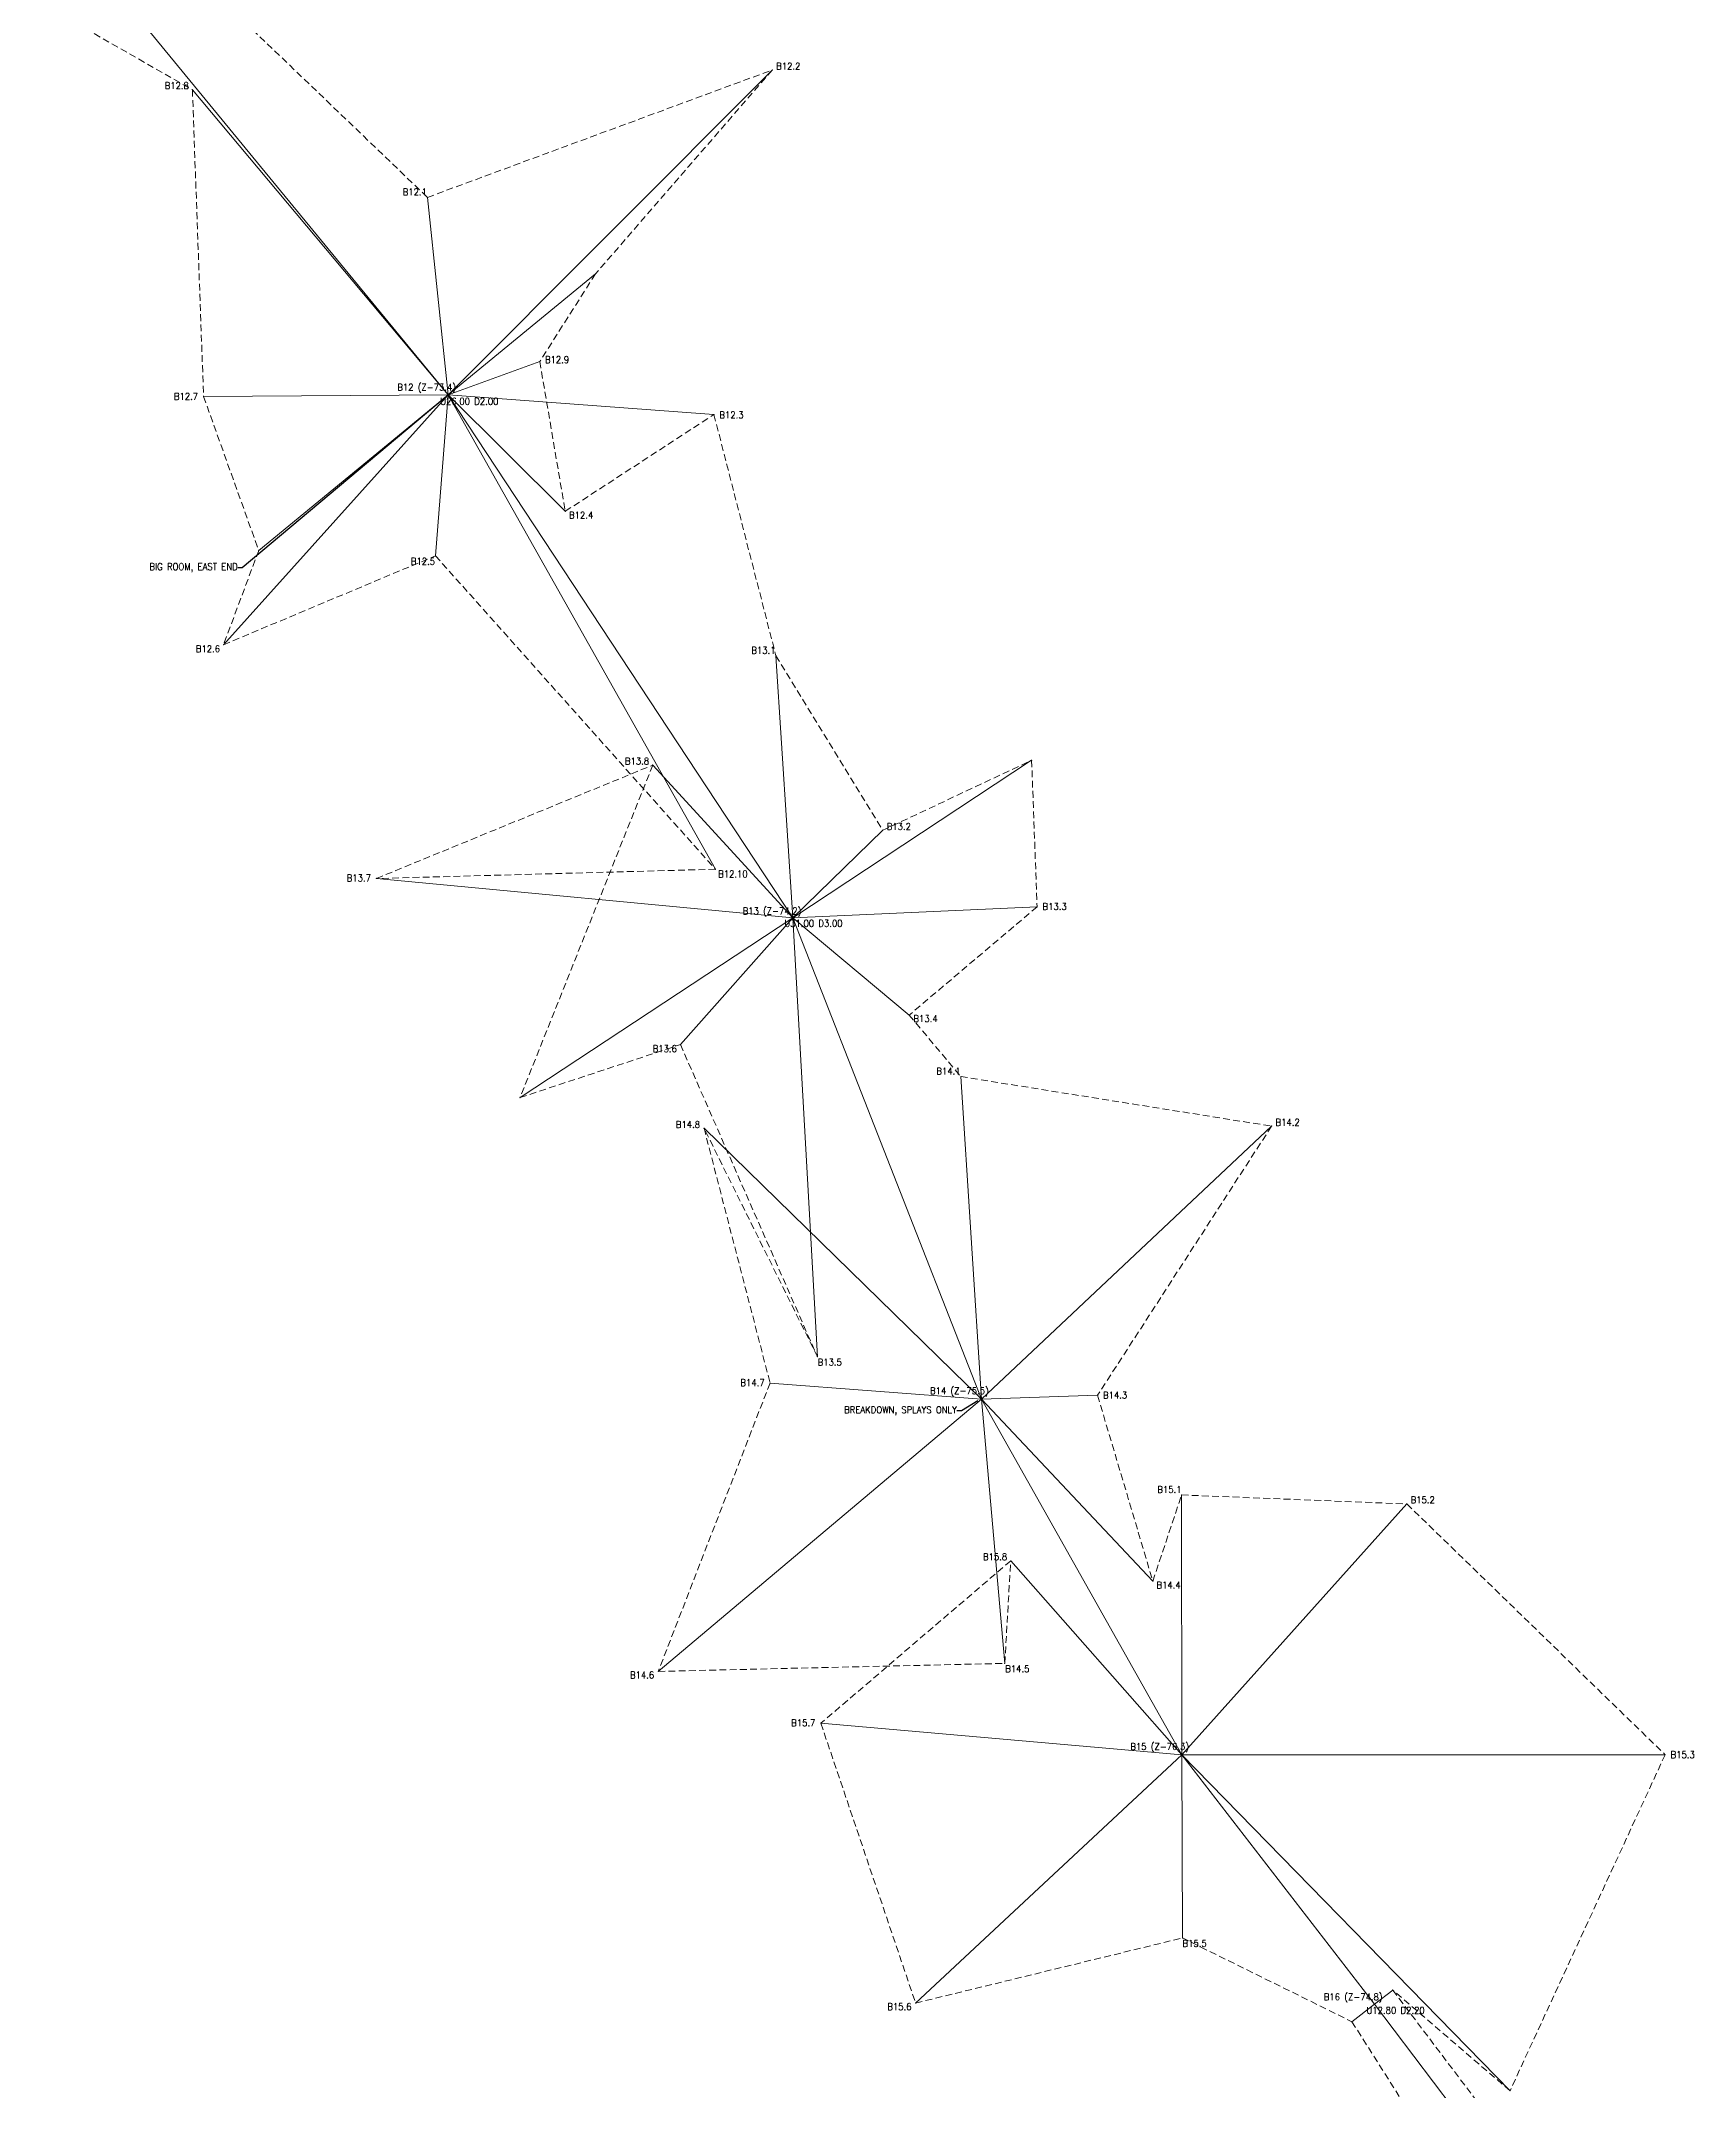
# Model space of a CAD drawing. Header units: feet. Extents: x -352 to 533, y -1323 to 2.
# Drawn here: x -295.6 to -174.3, y -639.9 to -489.3 of the extents above; entities that cross this region are included whole.
import ezdxf

# ---------------------------------------------------------------- set-up
doc = ezdxf.new("R2010")
doc.units = ezdxf.units.FT
doc.header["$MEASUREMENT"] = 0
doc.linetypes.add('DASHED', pattern=[0.75, 0.5, -0.25])
for name, color, linetype, lineweight, true_color in [('CTRL-LRUD', 9, 'Continuous', 9, 0xffc0cb), ('CTRL-LRUD-WALL-LEFT', 8, 'DASHED', 0, 0x808080), ('CTRL-LRUD-WALL-RIGHT', 8, 'DASHED', 0, 0x808080), ('CTRL-SHOTS', 8, 'Continuous', 9, 0x808080), ('CTRL-SPLAYS', 8, 'Continuous', 0, 0x808080), ('CTRL-STATION-LABELS', 1, 'Continuous', 0, 0xff0000), ('CTRL-STATIONS', 1, 'Continuous', 9, 0xff0000), ('NOTES-ANNOTATION', 7, 'Continuous', 18, 0xffffff)]:
    doc.layers.add(name, color=color, linetype=linetype, lineweight=lineweight, true_color=true_color)
doc.styles.get("Standard").update_dxf_attribs({"font": ''})
doc.styles.add('textstyle11', font='')
doc.styles.add('textstyle122', font='')
doc.styles.add('textstyle124', font='')
doc.styles.add('textstyle125', font='')
doc.styles.add('textstyle129', font='')
doc.styles.add('textstyle130', font='')
doc.styles.add('textstyle138', font='')
doc.styles.add('textstyle140', font='')
doc.styles.add('textstyle141', font='')
doc.styles.add('textstyle143', font='')
doc.styles.add('textstyle149', font='')
doc.styles.add('textstyle151', font='')
doc.styles.add('textstyle152', font='')
doc.styles.add('textstyle16', font='')
doc.styles.add('textstyle165', font='')
doc.styles.add('textstyle166', font='')
doc.styles.add('textstyle169', font='')
doc.styles.add('textstyle180', font='')
doc.styles.add('textstyle188', font='')
doc.styles.add('textstyle190', font='')
doc.styles.add('textstyle201', font='')
doc.styles.add('textstyle208', font='')
doc.styles.add('textstyle212', font='')
doc.styles.add('textstyle214', font='')
doc.styles.add('textstyle215', font='')
doc.styles.add('textstyle224', font='')
doc.styles.add('textstyle225', font='')
doc.styles.add('textstyle231', font='')
doc.styles.add('textstyle236', font='')
doc.styles.add('textstyle257', font='')
doc.styles.add('textstyle260', font='')
doc.styles.add('textstyle261', font='')
doc.styles.add('textstyle262', font='')
doc.styles.add('textstyle270', font='')
doc.styles.add('textstyle274', font='')
doc.styles.add('textstyle294', font='')
doc.styles.add('textstyle303', font='')
doc.styles.add('textstyle309', font='')
doc.styles.add('textstyle310', font='')
doc.styles.add('textstyle44', font='')
doc.styles.add('textstyle59', font='')
doc.styles.add('textstyle66', font='')
doc.styles.add('textstyle70', font='')
doc.styles.get('Standard').set_extended_font_data('txt')
doc.styles.get('textstyle11').set_extended_font_data('standard')
doc.styles.get('textstyle122').set_extended_font_data('standard')
doc.styles.get('textstyle124').set_extended_font_data('standard')
doc.styles.get('textstyle125').set_extended_font_data('standard')
doc.styles.get('textstyle129').set_extended_font_data('standard')
doc.styles.get('textstyle130').set_extended_font_data('standard')
doc.styles.get('textstyle138').set_extended_font_data('standard')
doc.styles.get('textstyle140').set_extended_font_data('standard')
doc.styles.get('textstyle141').set_extended_font_data('standard')
doc.styles.get('textstyle143').set_extended_font_data('standard')
doc.styles.get('textstyle149').set_extended_font_data('standard')
doc.styles.get('textstyle151').set_extended_font_data('standard')
doc.styles.get('textstyle152').set_extended_font_data('standard')
doc.styles.get('textstyle16').set_extended_font_data('standard')
doc.styles.get('textstyle165').set_extended_font_data('standard')
doc.styles.get('textstyle166').set_extended_font_data('standard')
doc.styles.get('textstyle169').set_extended_font_data('standard')
doc.styles.get('textstyle180').set_extended_font_data('standard')
doc.styles.get('textstyle188').set_extended_font_data('standard')
doc.styles.get('textstyle190').set_extended_font_data('standard')
doc.styles.get('textstyle201').set_extended_font_data('standard')
doc.styles.get('textstyle208').set_extended_font_data('standard')
doc.styles.get('textstyle212').set_extended_font_data('standard')
doc.styles.get('textstyle214').set_extended_font_data('standard')
doc.styles.get('textstyle215').set_extended_font_data('standard')
doc.styles.get('textstyle224').set_extended_font_data('standard')
doc.styles.get('textstyle225').set_extended_font_data('standard')
doc.styles.get('textstyle231').set_extended_font_data('standard')
doc.styles.get('textstyle236').set_extended_font_data('standard')
doc.styles.get('textstyle257').set_extended_font_data('standard')
doc.styles.get('textstyle260').set_extended_font_data('standard')
doc.styles.get('textstyle261').set_extended_font_data('standard')
doc.styles.get('textstyle262').set_extended_font_data('standard')
doc.styles.get('textstyle270').set_extended_font_data('standard')
doc.styles.get('textstyle274').set_extended_font_data('standard')
doc.styles.get('textstyle294').set_extended_font_data('standard')
doc.styles.get('textstyle303').set_extended_font_data('standard')
doc.styles.get('textstyle309').set_extended_font_data('standard')
doc.styles.get('textstyle310').set_extended_font_data('standard')
doc.styles.get('textstyle44').set_extended_font_data('standard')
doc.styles.get('textstyle59').set_extended_font_data('standard')
doc.styles.get('textstyle66').set_extended_font_data('standard')
doc.styles.get('textstyle70').set_extended_font_data('standard')
doc.dimstyles.get("Standard").update_dxf_attribs({"dimtxt": 0.083333, "dimasz": 0.083333, "dimexe": 0.041667, "dimexo": 0.020833, "dimgap": 0.020833, "dimtad": 1, "dimtxsty": 'Standard', "dimcen": 2.5, "dimadec": 0, "dimazin": 0, "dimtfac": 1, "dimtmove": 0, "dimatfit": 3, "dimfxl": 1, "dimarcsym": 0})

msp = doc.modelspace()

# ---------------------------------------------------------------- linework, layer by layer
at = {"layer": 'CTRL-LRUD'}
for p, q in [((-265.74, -515.28), (-254.92, -506.39)), ((-265.74, -515.28), (-279.65, -526.7)), ((-240.43, -553.68), (-222.89, -542.12)), ((-240.43, -553.68), (-260.46, -566.89)), ((-197.71, -633.49), (-199.37, -634.77)), ((-197.71, -633.49), (-196.37, -632.45))]:
    msp.add_line(p, q, dxfattribs=at)
for p in [(-254.92, -506.39), (-279.65, -526.7), (-222.89, -542.12), (-260.46, -566.89), (-196.37, -632.45), (-199.37, -634.77)]:
    msp.add_point(p, dxfattribs=at)
at = {"layer": 'CTRL-LRUD-WALL-LEFT'}
msp.add_lwpolyline([(-286.6, -482.22), (-267.26, -500.77), (-241.93, -491.41), (-254.92, -506.39), (-259.01, -512.83), (-257.14, -523.83), (-246.22, -516.72), (-241.67, -534.44), (-233.82, -547.26), (-222.89, -542.12), (-222.49, -552.88), (-231.88, -560.83), (-228.09, -565.35), (-205.27, -568.99), (-218.05, -588.76), (-213.99, -602.41), (-211.88, -596.08), (-195.33, -596.74), (-176.37, -615.16), (-187.76, -639.84), (-196.37, -632.45), (-184.72, -647.85), (-180.89, -645.88)], dxfattribs=at)
at = {"layer": 'CTRL-LRUD-WALL-RIGHT'}
msp.add_lwpolyline([(-295.64, -486.51), (-284.52, -492.87), (-283.7, -515.39), (-279.65, -526.7), (-282.23, -533.63), (-266.67, -527.1), (-246.11, -550.12), (-271.01, -550.8), (-250.71, -542.47), (-260.46, -566.89), (-248.68, -563), (-238.62, -585.93), (-246.95, -569.14), (-242.1, -587.86), (-250.31, -609.04), (-224.86, -608.45), (-224.43, -600.92), (-238.37, -612.85), (-231.41, -633.4), (-211.81, -628.62), (-199.37, -634.77), (-189.52, -650.31), (-190.68, -650.91)], dxfattribs=at)
at = {"layer": 'CTRL-SHOTS'}
for p, q in [((-291.12, -484.36), (-265.74, -515.28)), ((-265.74, -515.28), (-240.43, -553.68)), ((-240.43, -553.68), (-226.57, -589.04)), ((-226.57, -589.04), (-211.86, -615.17)), ((-211.86, -615.17), (-197.71, -633.49)), ((-197.71, -633.49), (-186.23, -648.62))]:
    msp.add_line(p, q, dxfattribs=at)
at = {"layer": 'CTRL-SPLAYS'}
for p, q in [((-265.74, -515.28), (-241.93, -491.41)), ((-265.74, -515.28), (-284.52, -492.87)), ((-265.74, -515.28), (-267.26, -500.77)), ((-265.74, -515.28), (-259.01, -512.83)), ((-265.74, -515.28), (-283.7, -515.39)), ((-265.74, -515.28), (-282.23, -533.63)), ((-265.74, -515.28), (-266.67, -527.1)), ((-265.74, -515.28), (-246.22, -516.72)), ((-265.74, -515.28), (-257.14, -523.83)), ((-265.74, -515.28), (-246.11, -550.12)), ((-240.43, -553.68), (-241.67, -534.44)), ((-240.43, -553.68), (-250.71, -542.47)), ((-240.43, -553.68), (-233.82, -547.26)), ((-240.43, -553.68), (-271.01, -550.8)), ((-240.43, -553.68), (-248.68, -563)), ((-240.43, -553.68), (-222.49, -552.88)), ((-240.43, -553.68), (-231.88, -560.83)), ((-240.43, -553.68), (-238.62, -585.93)), ((-226.57, -589.04), (-228.09, -565.35)), ((-226.57, -589.04), (-246.95, -569.14)), ((-226.57, -589.04), (-205.27, -568.99)), ((-226.57, -589.04), (-242.1, -587.86)), ((-226.57, -589.04), (-250.31, -609.04)), ((-226.57, -589.04), (-218.05, -588.76)), ((-226.57, -589.04), (-213.99, -602.41)), ((-226.57, -589.04), (-224.86, -608.45)), ((-211.86, -615.17), (-211.88, -596.08)), ((-211.86, -615.17), (-195.33, -596.74)), ((-211.86, -615.17), (-224.43, -600.92)), ((-211.86, -615.17), (-238.37, -612.85)), ((-211.86, -615.17), (-231.41, -633.4)), ((-211.86, -615.17), (-176.37, -615.16)), ((-211.86, -615.17), (-187.76, -639.84)), ((-211.86, -615.17), (-211.81, -628.62))]:
    msp.add_line(p, q, dxfattribs=at)
for p in [(-241.93, -491.41), (-284.52, -492.87), (-267.26, -500.77), (-259.01, -512.83), (-283.7, -515.39), (-246.22, -516.72), (-257.14, -523.83), (-266.67, -527.1), (-282.23, -533.63), (-241.67, -534.44), (-250.71, -542.47), (-233.82, -547.26), (-271.01, -550.8), (-246.11, -550.12), (-222.49, -552.88), (-231.88, -560.83), (-248.68, -563), (-228.09, -565.35), (-246.95, -569.14), (-205.27, -568.99), (-238.62, -585.93), (-242.1, -587.86), (-218.05, -588.76), (-211.88, -596.08), (-195.33, -596.74), (-224.43, -600.92), (-213.99, -602.41), (-250.31, -609.04), (-224.86, -608.45), (-238.37, -612.85), (-176.37, -615.16), (-211.81, -628.62), (-231.41, -633.4), (-187.76, -639.84)]:
    msp.add_point(p, dxfattribs=at)
at = {"layer": 'CTRL-STATIONS'}
for p in [(-265.74, -515.28), (-240.43, -553.68), (-226.57, -589.04), (-211.86, -615.17), (-197.71, -633.49)]:
    msp.add_point(p, dxfattribs=at)

# ---------------------------------------------------------------- texts
at = {"layer": 'CTRL-SPLAYS', "char_height": 0.5, "width": 100}
for s, insert, attachment_point, style in [('B12.8', (-284.78, -492.56), 6, 'textstyle262'), ('B12.2', (-241.65, -491.13), 4, 'textstyle231'), ('B12.1', (-267.3, -500.37), 6, 'textstyle166'), ('B12.9', (-258.63, -512.69), 4, 'textstyle70'), ('B12.7', (-284.1, -515.39), 6, 'textstyle141'), ('B12.3', (-245.82, -516.75), 4, 'textstyle214'), ('B12.4', (-256.86, -524.11), 4, 'textstyle152'), ('B12.5', (-266.7, -527.5), 6, 'textstyle129'), ('B12.6', (-282.49, -533.93), 6, 'textstyle303'), ('B13.1', (-241.7, -534.04), 6, 'textstyle208'), ('B13.8', (-250.98, -542.18), 6, 'textstyle260'), ('B13.2', (-233.53, -546.98), 4, 'textstyle125'), ('B13.7', (-271.41, -550.76), 6, 'textstyle151'), ('B12.10', (-245.91, -550.47), 4, 'textstyle169'), ('B13.3', (-222.09, -552.86), 4, 'textstyle16'), ('B13.4', (-231.57, -561.09), 4, 'textstyle130'), ('B13.6', (-248.94, -563.3), 6, 'textstyle190'), ('B14.1', (-228.11, -564.95), 6, 'textstyle149'), ('B14.8', (-247.24, -568.87), 6, 'textstyle274'), ('B14.2', (-204.98, -568.71), 4, 'textstyle140'), ('B13.5', (-238.6, -586.33), 4, 'textstyle201'), ('B14.7', (-242.5, -587.83), 6, 'textstyle224'), ('B14.3', (-217.65, -588.75), 4, 'textstyle138'), ('B15.1', (-211.88, -595.68), 6, 'textstyle257'), ('B15.2', (-195.06, -596.44), 4, 'textstyle270'), ('B15.8', (-224.69, -600.62), 6, 'textstyle165'), ('B14.4', (-213.72, -602.7), 4, 'textstyle66'), ('B14.6', (-250.61, -609.3), 6, 'textstyle225'), ('B14.5', (-224.83, -608.85), 4, 'textstyle11'), ('B15.7', (-238.77, -612.82), 6, 'textstyle44'), ('B15.3', (-175.97, -615.16), 4, 'textstyle294'), ('B15.5', (-211.81, -629.02), 4, 'textstyle180'), ('B15.6', (-231.71, -633.67), 6, 'textstyle261')]:
    msp.add_mtext(s, dxfattribs=dict(at, insert=insert, attachment_point=attachment_point, style=style))
at = {"layer": 'CTRL-STATION-LABELS', "char_height": 0.5, "width": 100}
for s, insert, attachment_point, style in [('B12 (Z-73.4)', (-265.16, -514.8), 6, 'textstyle310'), ('U26.00 D2.00', (-266.32, -515.75), 4, 'textstyle188'), ('B13 (Z-74.2)', (-239.8, -553.27), 6, 'textstyle59'), ('U31.00 D3.00', (-241.05, -554.09), 4, 'textstyle143'), ('B14 (Z-75.5)', (-226.04, -588.51), 6, 'textstyle212'), ('B15 (Z-76.3)', (-211.33, -614.64), 6, 'textstyle309'), ('B16 (Z-74.8)', (-197.12, -633.03), 6, 'textstyle236'), ('U12.80 D2.20', (-198.3, -633.94), 4, 'textstyle122')]:
    msp.add_mtext(s, dxfattribs=dict(at, insert=insert, attachment_point=attachment_point, style=style))
at = {"layer": 'NOTES-ANNOTATION', "char_height": 0.5, "width": 100, "attachment_point": 6}
for s, insert, style in [('BIG ROOM, EAST END', (-281.19, -527.97), 'textstyle215'), ('BREAKDOWN, SPLAYS ONLY', (-228.38, -589.9), 'textstyle124')]:
    msp.add_mtext(s, dxfattribs=dict(at, insert=insert, style=style))

# ---------------------------------------------------------------- leaders
at = {"layer": 'NOTES-ANNOTATION'}
for points in [[(-265.97, -515.47), (-280.86, -527.97), (-281.19, -527.97)], [(-226.85, -589.17), (-228.05, -589.9), (-228.38, -589.9)]]:
    msp.add_leader(points, dimstyle='Standard', override={"dimscale": 1}, dxfattribs=at)

doc.saveas('drawing.dxf')
